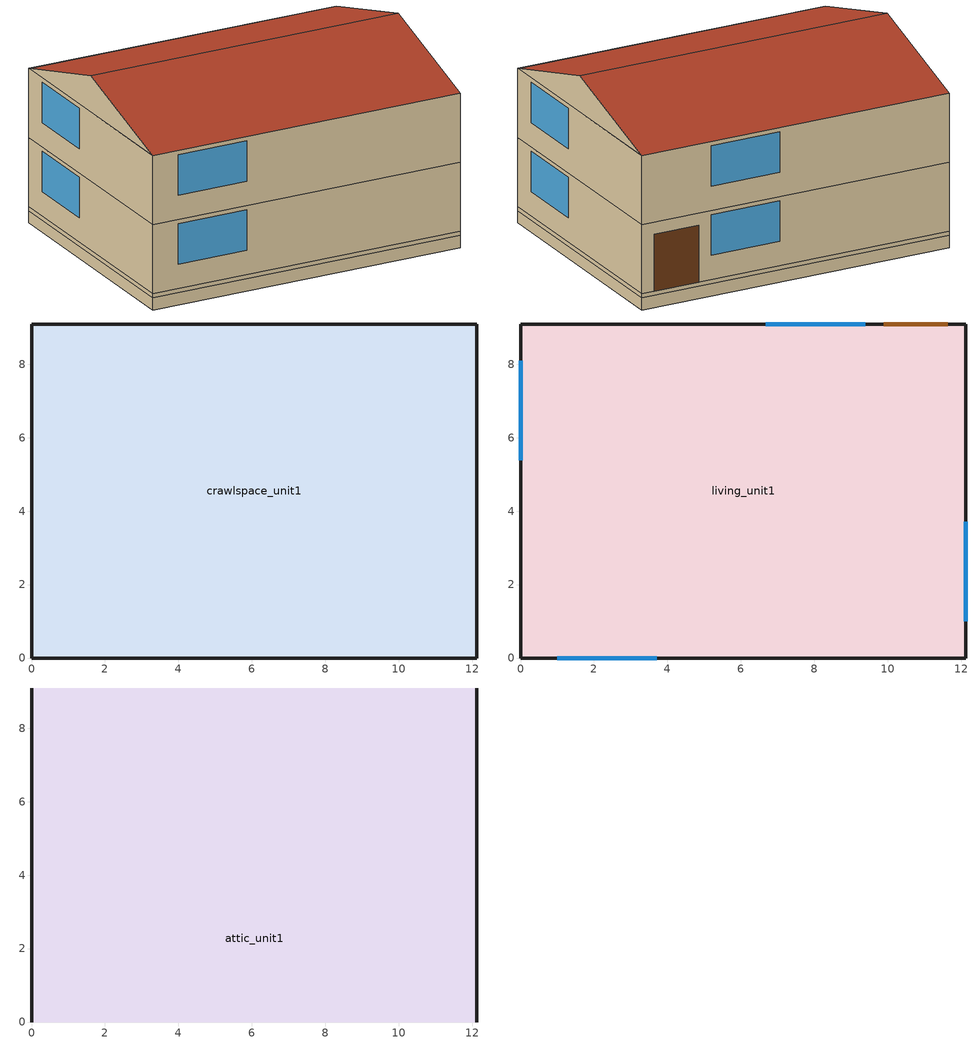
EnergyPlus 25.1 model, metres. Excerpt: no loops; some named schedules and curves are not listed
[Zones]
crawlspace_unit1
 floor ground (Interior Floor): 0,0 0,9.1 12.13,9.1 12.13,0 z-0.46
 wall outside (Crawl Wall): 0,0 12.13,0 12.13,9.1 0,9.1 0,0 z0:0.15
 wall ground (Crawl Wall): 0,0 12.13,0 12.13,9.1 0,9.1 0,0 z-0.46:0
living_unit1
 floor adiabatic (Interior Floor): 0,0 0,9.1 12.13,9.1 12.13,0 z2.74
 floor to crawlspace_unit1 (Exterior Floor): 0,0 0,9.1 12.13,9.1 12.13,0 z0.15
 wall outside (Exterior Wall): 0,0 12.13,0 12.13,9.1 0,9.1 0,0 z0.15:2.74; 0,0 12.13,0 12.13,9.1 0,9.1 0,0 z2.74:5.34
 window (Exterior Window): 1,0 3.71,0 / 9.39,9.1 6.68,9.1 / 12.13,1 12.13,3.71 / 0,8.1 0,5.39 z1.07:2.59; 1,0 3.71,0 / 9.39,9.1 6.68,9.1 / 12.13,1 12.13,3.71 / 0,8.1 0,5.39 z3.66:5.18
 door (Exterior Door): 11.63,9.1 9.89,9.1 z0.15:2.29
 ceiling to attic_unit1 (Interior Ceiling): 0,0 12.13,0 12.13,9.1 0,9.1 z5.34
attic_unit1
 wall outside (Gable_end): 12.13,0,5.34 12.13,9.1,5.34 12.13,4.55,6.7; 0,9.1,5.34 0,0,5.34 0,4.55,6.7
 roof outside (Exterior Roof): 0,0,5.34 12.13,0,5.34 12.13,4.55,6.7 0,4.55,6.7; 12.13,9.1,5.34 0,9.1,5.34 0,4.55,6.7 12.13,4.55,6.7
[Building]
US+SF+CZ4A+hp+crawlspace+IECC_2006: North Axis {deg}=0; Terrain=Suburbs; Loads Convergence Tolerance Value {W}=0.04; Temperature Convergence Tolerance Value {deltaC}=0.4; Solar Distribution=FullExterior; Maximum Number of Warmup Days=25; Minimum Number of Warmup Days=6
[Site:WaterMainsTemperature]
Calculation Method=Correlation; Annual Average Outdoor Air Temperature {C}=12.4667; Maximum Difference In Monthly Average Outdoor Air Temperatures {deltaC}=25.2
[Site:Location]
New.York-John.F.Kennedy.Intl.AP_NY_USA WMO=744860: Latitude {deg}=40.66; Longitude {deg}=-73.8; Time Zone {hr}=-5; Elevation {m}=7
[SizingPeriod:DesignDay] Day of Month=21; Dry-Bulb Temperature Range Modifier Type=DefaultMultipliers; Humidity Condition Type=Wetbulb; Barometric Pressure {Pa}=101241; Rain Indicator=No; Snow Indicator=No; Daylight Saving Time Indicator=No
Name | Month | Day Type | Maximum Dry-Bulb Temperature {C} | Daily Dry-Bulb Temperature Range {deltaC} | Wetbulb or DewPoint at Maximum Dry-Bulb {C} | Wind Speed {m/s} | Wind Direction {deg} | Solar Model Indicator | Sky Clearness | ASHRAE Clear Sky Optical Depth for Beam Irradiance (taub) | ASHRAE Clear Sky Optical Depth for Diffuse Irradiance (taud)
New.York-John.F.Kennedy.Intl.AP_NY_USA Ann Htg 99.6% Condns DB | 1 | WinterDesignDay | -10.7 | 0 | -10.7 | 7.5 | 320 | ASHRAEClearSky | 0
New.York-John.F.Kennedy.Intl.AP_NY_USA Ann Clg .4% Condns DB=>MWB | 7 | SummerDesignDay | 32.1 | 7.4 | 23.1 | 5.6 | 230 | ASHRAETau |  | 0.541 | 1.8
[Material]
Name | Roughness | Thickness {m} | Conductivity {W/m-K} | Density {kg/m3} | Specific Heat {J/kg-K} | Solar Absorptance | Thermal Absorptance | Visible Absorptance
sheathing_consol_layer | Rough | 0.0127 | 0.0940184 | 685.008 | 1172.332
ceil_consol_layer | Rough | 0.340392 | 0.0617176 | 41.9286 | 776.251
floor_consol_layer | Rough | 0.1397 | 0.0491039 | 55.074 | 916.9311
wall_consol_layer | Rough | 0.0889 | 0.0579573 | 120.801 | 1036.26
Concrete_4in | Rough | 0.101498 | 1.312098 | 2242.8 | 465.2
Asphalt_shingle | MediumRough | 0.00633985 | 0.08186 | 1121.29 | 1255.2 | 0.75
cement_stucco | MediumSmooth | 0.01905 | 0.721 | 1865.58 | 878.64
syn_stucco | MediumSmooth | 0.003048 | 8.65E-02 | 400 | 878.64
Drywall_1/2in | MediumSmooth | 0.0127 | 0.16009 | 800.923 | 1087.84
OSB_5/8in | MediumSmooth | 0.015875 | 0.1163 | 544.627 | 1213.36
OSB_7/16in | MediumSmooth | 0.0111125 | 0.1163 | 544.627 | 1213.36
Plywood_3/4in | Rough | 0.01905 | 0.115458 | 544.68 | 674.54 | 0.7 | 0.9 | 0.7
Carpet_n_pad | MediumSmooth | 0.0254001 | 0.0601314 | 32.0369 | 836.8 | 0.7 | 0.9 | 0.7
OSB_1/2in | MediumSmooth | 0.0127 | 0.1163 | 544.627 | 1213.36 | 0.7 | 0.9 | 0.7
door_const | Smooth | 0.0317022 | 0.0720096 | 512.64 | 767.58
Std Wood 6inch | MediumSmooth | 0.15 | 0.12 | 540 | 1210 | 0.7 | 0.9 | 0.7
[Construction]
Exterior Wall: syn_stucco, sheathing_consol_layer, OSB_7/16in, wall_consol_layer, Drywall_1/2in
InteriorFurnishings: Std Wood 6inch
Exterior Floor: floor_consol_layer, Plywood_3/4in, Carpet_n_pad
Interior Floor: Plywood_3/4in, Carpet_n_pad
Interior Ceiling: ceil_consol_layer, Drywall_1/2in
Exterior Roof: Asphalt_shingle, OSB_1/2in
Exterior Window: Glass
Exterior Door: door_const
Gable_end: cement_stucco, Bldg_paper_felt, OSB_5/8in, Air_4_in_vert, Drywall_1/2in
window_w_blinds: Glass, int_blind
crawl wall: Concrete_4in
[Material:NoMass]
Bldg_paper_felt: Roughness=Smooth; Thermal Resistance {m2-K/W}=0.0105666
[Material:AirGap]
Air_4_in_vert: Thermal Resistance {m2-K/W}=0.158499
[WindowMaterial:SimpleGlazingSystem]
Glass: U-Factor {W/m2-K}=2.27144; Solar Heat Gain Coefficient=0.3344; Visible Transmittance=0.88
[WindowMaterial:Blind]
int_blind: Slat Orientation=Horizontal; Slat Width {m}=0.025; Slat Separation {m}=0.01875; Slat Thickness {m}=0.001; Slat Angle {deg}=45; Slat Conductivity {W/m-K}=221; Slat Beam Solar Transmittance=0; Front Side Slat Beam Solar Reflectance=0.5; Back Side Slat Beam Solar Reflectance=0.5; Slat Diffuse Solar Transmittance=0; Front Side Slat Diffuse Solar Reflectance=0.5; Back Side Slat Diffuse Solar Reflectance=0.5; Slat Beam Visible Transmittance=0; Front Side Slat Beam Visible Reflectance=0.5; Back Side Slat Beam Visible Reflectance=0.5; Slat Diffuse Visible Transmittance=0; Front Side Slat Diffuse Visible Reflectance=0.5; Back Side Slat Diffuse Visible Reflectance=0.5; Slat Infrared Hemispherical Transmittance=0; Front Side Slat Infrared Hemispherical Emissivity=0.9; Back Side Slat Infrared Hemispherical Emissivity=0.9; Blind to Glass Distance {m}=0.05; Blind Top Opening Multiplier=0.5; Blind Bottom Opening Multiplier=0.5; Blind Left Side Opening Multiplier=0.5; Blind Right Side Opening Multiplier=0.5
[AirConditioner:VariableRefrigerantFlow:FluidTemperatureControl]
Heat Pump=VRF Heat Pump; Availability Schedule=VRFCondAvailSched; Zone Terminal Unit List=VRF Heat Pump TU List; Refrigerant Type=R410A; Rated Evaporative Capacity {W}=10023; Rated Compressor Power Per Unit of Rated Evaporative Capacity=0.2931; Minimum Outdoor Air Temperature in Cooling Mode {C}=-5; Maximum Outdoor Air Temperature in Cooling Mode {C}=43; Minimum Outdoor Air Temperature in Heating Mode {C}=-20; Maximum Outdoor Air Temperature in Heating Mode {C}=18; Reference Outdoor Unit Superheating {deltaC}=7.6; Reference Outdoor Unit Subcooling {deltaC}=7.7; Refrigerant Temperature Control Algorithm for Indoor Unit=VariableTemp; Reference Evaporating Temperature for Indoor Unit {C}=10; Reference Condensing Temperature for Indoor Unit {C}=38.9; Variable Evaporating Temperature Minimum for Indoor Unit {C}=6; Variable Evaporating Temperature Maximum for Indoor Unit {C}=13; Variable Condensing Temperature Minimum for Indoor Unit {C}=35; Variable Condensing Temperature Maximum for Indoor Unit {C}=42; Outdoor Unit Fan Power Per Unit of Rated Evaporative Capacity=0.01197; Outdoor Unit Fan Flow Rate Per Unit of Rated Evaporative Capacity {m3/s-W}=0.000169511; Outdoor Unit Evaporating Temperature Function of Superheating Curve=OUEvapTempCurve; Outdoor Unit Condensing Temperature Function of Subcooling Curve=OUCondTempCurve; Diameter of Main Pipe Connecting Outdoor Unit to the First Branch Joint {m}=0.0508; Length of Main Pipe Connecting Outdoor Unit to the First Branch Joint {m}=10; Equivalent Length of Main Pipe Connecting Outdoor Unit to the First Branch Joint {m}=12; Height Difference Between Outdoor Unit and Indoor Units {m}=5; Main Pipe Insulation Thickness {m}=0.02; Main Pipe Insulation Thermal Conductivity {W/m-K}=0.032; Crankcase Heater Power per Compressor {W}=33; Number of Compressors=1; Ratio of Compressor Size to Total Compressor Capacity {W/W}=0.33; Maximum Outdoor Dry-Bulb Temperature for Crankcase Heater {C}=7; Compressor maximum delta Pressure {Pa}=4500000; Number of Compressor Loading Index Entries=8; Compressor Speed at Loading Index 1 {rev/min}=1319; Loading Index 1 Evaporative Capacity Multiplier Function of Temperature Curve=Spd1Cooling; Loading Index 1 Compressor Power Multiplier Function of Temperature Curve=Spd1Power; Compressor Speed at Loading Index 2 {rev/min}=1920; Loading Index 2 Evaporative Capacity Multiplier Function of Temperature Curve=Spd2Cooling; Loading Index 2 Compressor Power Multiplier Function of Temperature Curve=Spd2Power; Compressor Speed at Loading Index 3 {rev/min}=2580; Loading Index 3 Evaporative Capacity Multiplier Function of Temperature Curve=Spd3Cooling; Loading Index 3 Compressor Power Multiplier Function of Temperature Curve=Spd3Power; Compressor Speed at Loading Index 4 {rev/min}=3480; Loading Index 4 Evaporative Capacity Multiplier Function of Temperature Curve=Spd4Cooling; Loading Index 4 Compressor Power Multiplier Function of Temperature Curve=Spd4Power; Compressor Speed at Loading Index 5 {rev/min}=4380; Loading Index 5 Evaporative Capacity Multiplier Function of Temperature Curve=Spd5Cooling; Loading Index 5 Compressor Power Multiplier Function of Temperature Curve=Spd5Power; Compressor Speed at Loading Index 6 {rev/min}=4800; Loading Index 6 Evaporative Capacity Multiplier Function of Temperature Curve=Spd6Cooling; Loading Index 6 Compressor Power Multiplier Function of Temperature Curve=Spd6Power; Compressor Speed at Loading Index 7 {rev/min}=5730; Loading Index 7 Evaporative Capacity Multiplier Function of Temperature Curve=Spd7Cooling; Loading Index 7 list=Spd7Power; Compressor Speed at Loading Index 8 {rev/min}=6900; Loading Index 8 Evaporative Capacity Multiplier Function of Temperature Curve=Spd8Cooling; Loading Index 8 Compressor Power Multiplier Function of Temperature Curve=Spd8Power
[ZoneTerminalUnitList]
VRF Heat Pump TU List: Zone Terminal Unit Name 1=TU1
[ZoneHVAC:TerminalUnit:VariableRefrigerantFlow]
TU1: Terminal Unit Availability Schedule=VRFAvailSched; Cooling Supply Air Flow Rate {m3/s}=0.595; No Cooling Supply Air Flow Rate {m3/s}=0; Heating Supply Air Flow Rate {m3/s}=0.595; No Heating Supply Air Flow Rate {m3/s}=0; Cooling Outdoor Air Flow Rate {m3/s}=autosize; Heating Outdoor Air Flow Rate {m3/s}=autosize; No Load Outdoor Air Flow Rate {m3/s}=0; Supply Air Fan Operating Mode Schedule=VRFFanModeSchedule; Supply Air Fan Placement=drawthrough; Supply Air Fan Object=TU1 VRF Supply Fan; Outside Air Mixer Object=TU1 OA Mixer; Cooling Coil Object=TU1 VRF DX Cooling Coil; Heating Coil Object=TU1 VRF DX Heating Coil; Zone Terminal Unit On Parasitic Electric Energy Use {W}=30; Zone Terminal Unit Off Parasitic Electric Energy Use {W}=20; Supplemental Heating Coil=TU1 Supp Heating Coil; Maximum Supply Air Temperature from Supplemental Heater {C}=50
[Fan:SystemModel]
TU1 VRF Supply Fan: Availability Schedule=VRFAvailSched; Design Maximum Air Flow Rate {m3/s}=0.595; Speed Control Method=Continuous; Electric Power Minimum Flow Rate Fraction=0.69748; Design Pressure Rise {Pa}=400; Motor Efficiency=0.9; Motor In Air Stream Fraction=1; Design Electric Power Consumption {W}=autosize; Design Power Sizing Method=TotalEfficiencyAndPressure; Fan Total Efficiency=0.5; Electric Power Function of Flow Fraction Curve=TU1 VRF Supply Fan_curve
[Coil:Heating:Electric]
TU1 Supp Heating Coil: Availability Schedule=VRFAvailSched; Efficiency=0.99; Nominal Capacity {W}=autosize
[Coil:Cooling:DX:VariableRefrigerantFlow:FluidTemperatureControl]
TU1 VRF DX Cooling Coil: Availability Schedule=VRFAvailSched; Rated Total Cooling Capacity {W}=10023; Rated Sensible Heat Ratio=autosize; Indoor Unit Reference Superheating {deltaC}=8.7; Indoor Unit Evaporating Temperature Function of Superheating Curve=IUEvapTempCurve
[Coil:Heating:DX:VariableRefrigerantFlow:FluidTemperatureControl]
TU1 VRF DX Heating Coil: Availability Schedule=VRFAvailSched; Rated Total Heating Capacity {W}=10023; Indoor Unit Reference Subcooling {deltaC}=11.5; Indoor Unit Condensing Temperature Function of Subcooling Curve=IUCondTempCurve
[Zone equipment]
living_unit1: TU1
[Zone] Multiplier=1
living_unit1; attic_unit1; crawlspace_unit1
[InternalMass]
Internalmass_unit1: Construction=InteriorFurnishings; Zone or ZoneList=living_unit1; Surface Area {m2}=9.89591
[Shading:Overhang] Height above Window or Door {m}=0; Tilt Angle from Window/Door {deg}=90; Left extension from Window/Door Width {m}=0; Right extension from Window/Door Width {m}=0; Depth {m}=0.0152439
Name | Window or Door
Overhang_sdr_1.unit1 | Window_sdr_1.unit1
Overhang_sdr_2.unit1 | Window_sdr_2.unit1
[WindowShadingControl]
Shades-living_unit1: Zone=living_unit1; Shading Type=InteriorBlind; Construction with Shading=window_w_blinds; Shading Control Type=OnIfScheduleAllows; Schedule=shading_2012iecc; Shading Control Is Scheduled=Yes; Glare Control Is Active=No; Multiple Surface Control Type=Sequential; Fenestration Surface 1=Window_ldf_1.unit1; Fenestration Surface 2=Window_ldb_1.unit1; Fenestration Surface 3=Window_sdr_1.unit1; Fenestration Surface 4=Window_sdl_1.unit1; Fenestration Surface 5=Window_ldf_2.unit1; Fenestration Surface 6=Window_ldb_2.unit1; Fenestration Surface 7=Window_sdr_2.unit1; Fenestration Surface 8=Window_sdl_2.unit1
[GroundHeatTransfer:Control]
gtp_control: Run Basement Preprocessor=no; Run Slab Preprocessor=yes
[GroundHeatTransfer:Slab:Materials]
NMAT: Number of materials=2; ALBEDO: Surface Albedo: No Snow=0.16; ALBEDO: Surface Albedo: Snow=0.4; EPSLW: Surface Emissivity: No Snow=0.9; EPSLW: Surface Emissivity: Snow=0.9; Z0: Surface Roughness: No Snow {cm}=0.75; Z0: Surface Roughness: Snow {cm}=0.05; HIN: Indoor HConv: Downward Flow {W/m2-K}=6; HIN: Indoor HConv: Upward {W/m2-K}=9
[GroundHeatTransfer:Slab:MatlProps]
RHO: Slab Material density {kg/m3}=2300; RHO: Soil Density {kg/m3}=1200; CP: Slab CP {J/kg-K}=650; CP: Soil CP {J/kg-K}=1200; TCON: Slab k {W/m-K}=0.9; TCON: Soil k {W/m-K}=1
[GroundHeatTransfer:Slab:BoundConds]
EVTR: Is surface evapotranspiration modeled=FALSE; FIXBC: is the lower boundary at a fixed temperature=TRUE; TDEEPin {C}=10; USRHflag: Is the ground surface h specified by the user?=FALSE
[GroundHeatTransfer:Slab:BldgProps]
IYRS: Number of years to iterate=10; Shape: Slab shape=0; HBLDG: Building height {m}=4; TIN1: January Indoor Average Temperature Setpoint {C}=22.22; TIN2: February Indoor Average Temperature Setpoint {C}=22.22; TIN3: March Indoor Average Temperature Setpoint {C}=22.22; TIN4: April Indoor Average Temperature Setpoint {C}=22.22; TIN5: May Indoor Average Temperature Setpoint {C}=22.22; TIN6: June Indoor Average Temperature Setpoint {C}=23.88; TIN7: July Indoor Average Temperature Setpoint {C}=23.88; TIN8: August Indoor Average Temperature Setpoint {C}=23.88; TIN9: September Indoor Average Temperature Setpoint {C}=23.88; TIN10: October Indoor Average Temperature Setpoint {C}=22.22; TIN11: November Indoor Average Temperature Setpoint {C}=22.22; TIN12: December Indoor Average Temperature Setpoint {C}=22.22; TINAmp: Daily Indoor sine wave variation amplitude {deltaC}=0; ConvTol: Convergence Tolerance=0.1
[GroundHeatTransfer:Slab:Insulation]
RINS: R value of under slab insulation {m2-K/W}=0; DINS: Width of strip of under slab insulation {m}=0; RVINS: R value of vertical insulation {m2-K/W}=0; ZVINS: Depth of vertical insulation {m}=0.6; IVINS: Flag: Is there vertical insulation=0
[GroundHeatTransfer:Slab:EquivalentSlab]
APRatio: The area to perimeter ratio for this slab {m}=2.59995; SLABDEPTH: Thickness of slab on grade {m}=0.1; CLEARANCE: Distance from edge of slab to domain edge {m}=15; ZCLEARANCE: Distance from bottom of slab to domain bottom {m}=15
[ElectricEquipment] Zone or ZoneList or Space or SpaceList=living_unit1
Name | Schedule | Design Level Calculation Method | Design Level {W} | Fraction Latent | Fraction Radiant | Fraction Lost | Watts per Floor Area {W/m2}
dishwasher1 | DishWasher | EquipmentLevel | 65.6988 | 0.15 | 0.6 | 0.25
refrigerator1 | Refrigerator | EquipmentLevel | 91.0576 | 0 | 1 | 0
clotheswasher1 | ClothesWasher | EquipmentLevel | 28.4784 | 0 | 0.8 | 0.2
electric_dryer1 | ClothesDryer | EquipmentLevel | 213.065 | 0.05 | 0.15 | 0.8
electric_range1 | CookingRange | EquipmentLevel | 248.154 | 0.3 | 0.4 | 0.3
television1 | InteriorLighting | EquipmentLevel | 0 | 0 | 1 | 0
electric_mels1 | MiscPlugLoad | EquipmentLevel | 567.464 | 0.06 | 0.69 | 0.25
IECC_Adj1 | MiscPlugLoad | Watts/Area |  | 0.062439 | 0.411909 | 0.251045 | 1.54357
[ThermostatSetpoint:DualSetpoint]
thermostat_living Dual SP Control: Heating Setpoint Temperature Schedule=heating_sch; Cooling Setpoint Temperature Schedule=cooling_sch
[AvailabilityManager:Scheduled]
System availability: Schedule=always_avail
[Sizing:Zone]
living_unit1: Zone Cooling Design Supply Air Temperature Input Method=SupplyAirTemperature; Zone Cooling Design Supply Air Temperature {C}=12; Zone Heating Design Supply Air Temperature Input Method=SupplyAirTemperature; Zone Heating Design Supply Air Temperature {C}=50; Zone Cooling Design Supply Air Humidity Ratio {kgWater/kgDryAir}=0.008; Zone Heating Design Supply Air Humidity Ratio {kgWater/kgDryAir}=0.008; Design Specification Outdoor Air Object=SZ_DSOA_living_unit1; Cooling Design Air Flow Method=DesignDay; Cooling Minimum Air Flow per Zone Floor Area {m3/s-m2}=0.000762; Heating Design Air Flow Method=DesignDay; Heating Maximum Air Flow per Zone Floor Area {m3/s-m2}=0.002032; Heating Maximum Air Flow {m3/s}=0.141576; Heating Maximum Air Flow Fraction=0.3; Zone Load Sizing Method=Sensible Load Only No Latent Load; Zone Latent Cooling Design Supply Air Humidity Ratio Input Method=HumidityRatioDifference; Zone Cooling Design Supply Air Humidity Ratio Difference {kgWater/kgDryAir}=0.005; Zone Latent Heating Design Supply Air Humidity Ratio Input Method=HumidityRatioDifference; Zone Humidification Design Supply Air Humidity Ratio Difference {kgWater/kgDryAir}=0.005
[ZoneControl:Thermostat]
Zone Thermostat_unit1: Zone or ZoneList=living_unit1; Control Type Schedule=zone_control_type; Control 1=thermostat_living Dual SP Control
[ZoneVentilation:DesignFlowRate]
Ventilation_unit1: Zone or ZoneList or Space or SpaceList=living_unit1; Schedule=always_avail; Design Flow Rate Calculation Method=Flow/Zone; Design Flow Rate {m3/s}=0; Ventilation Type=Exhaust; Fan Pressure Rise {Pa}=0; Fan Total Efficiency=0.6; Constant Term Coefficient=1; Temperature Term Coefficient=0; Velocity Term Coefficient=0; Velocity Squared Term Coefficient=0; Minimum Indoor Temperature {C}=-100; Maximum Indoor Temperature {C}=100; Delta Temperature {deltaC}=-100; Minimum Outdoor Temperature {C}=-100; Maximum Outdoor Temperature {C}=100; Maximum Wind Speed {m/s}=40
[DesignSpecification:OutdoorAir]
SZ_DSOA_living_unit1: Outdoor Air Method=Flow/Zone; Outdoor Air Flow per Person {m3/s-person}=0; Outdoor Air Flow per Zone {m3/s}=0.0283168
[ZoneHVAC:EnergyRecoveryVentilator]
ERV_unit1: Availability Schedule=always_avail; Heat Exchanger=OA_Heat_Recovery_Unit1; Supply Air Flow Rate {m3/s}=0.0283168; Exhaust Air Flow Rate {m3/s}=0.0283168; Supply Air Fan=OASupplyFan_unit1; Exhaust Air Fan=OAExhaustFan_unit1
[Fan:OnOff] Availability Schedule=always_off; Fan Total Efficiency=0.6; Pressure Rise {Pa}=454.046; Maximum Flow Rate {m3/s}=0.0283168; Motor Efficiency=1; Motor In Airstream Fraction=0
OASupplyFan_unit1; OAExhaustFan_unit1
[HeatExchanger:AirToAir:SensibleAndLatent]
OA_Heat_Recovery_Unit1: Availability Schedule=always_off; Nominal Supply Air Flow Rate {m3/s}=0.0283168; Sensible Effectiveness at 100% Heating Air Flow=0.65; Latent Effectiveness at 100% Heating Air Flow=0; Sensible Effectiveness at 100% Cooling Air Flow=0.65; Latent Effectiveness at 100% Cooling Air Flow=0; Nominal Electric Power {W}=0; Supply Air Outlet Temperature Control=No; Heat Exchanger Type=Plate; Frost Control Type=None; Threshold Temperature {C}=-16.8333; Initial Defrost Time Fraction=0.083; Rate of Defrost Time Fraction Increase {1/K}=0.0216; Economizer Lockout=No
[People]
people_unit1: Zone or ZoneList or Space or SpaceList=living_unit1; Number of People Schedule=Occupancy; Number of People Calculation Method=People; Number of People=3; Fraction Radiant=0; Sensible Heat Fraction=autocalculate; Activity Level Schedule=activity_sch; Enable ASHRAE 55 Comfort Warnings=No; Mean Radiant Temperature Calculation Type=EnclosureAveraged
[Lights] Zone or ZoneList or Space or SpaceList=living_unit1; Schedule=InteriorLightingHE; Design Level Calculation Method=Watts/Area; Return Air Fraction=0; Fraction Radiant=0.6; Fraction Visible=0.2; Fraction Replaceable=0
Name | Watts per Floor Area {W/m2}
Living Hardwired Lighting1 | 1.91387
Living Plug-in Lighting1 | 0.478468
[Exterior:Lights]
Name | Schedule | Design Level {W}
Exterior-Lights_unit1 | ExteriorLighting | 78.6575
Garage-Lights_unit1 | InteriorLightingHE | 13.0293
[Schedule:Compact]
VRFCondAvailSched: Through: 12/31, For: AllDays, Until: 12:00, 1, Until: 13:00, 1, Until: 24:00, 1
activity_sch: Through: 12/31, For: AllDays, Until: 24:00, 117.28
shading_2012iecc: Through: 12/31, For: AllDays, Until 24:00, 0
always_avail: Through: 12/31, For: AllDays, Until: 24:00, 1
[Curve:Quadratic] Minimum Value of x=0; Input Unit Type for X=Temperature; Output Unit Type=Temperature
Name | Coefficient1 Constant | Coefficient2 x | Coefficient3 x**2 | Maximum Value of x
OUEvapTempCurve | -5.0464 | 1.1194 | -0.0017 | 50
OUCondTempCurve | -0.0269 | 1.0814 | -0.0012 | 30
[Curve:Biquadratic] Minimum Value of x=15; Maximum Value of x=65; Minimum Value of y=-30; Maximum Value of y=15; Input Unit Type for X=Temperature; Input Unit Type for Y=Temperature; Output Unit Type=Dimensionless
Name | Coefficient1 Constant | Coefficient2 x | Coefficient3 x**2 | Coefficient4 y | Coefficient5 y**2 | Coefficient6 x*y
Spd1Cooling | 0.2186 | -0.001577 | -8.294e-06 | 0.008626 | 0.000105 | -6.976e-05
Spd2Cooling | 0.3201 | -0.002263 | -1.064e-05 | 0.0125 | 0.0001496 | -0.000103
Spd3Cooling | 0.4913 | -0.006415 | 3.422e-05 | 0.01676 | 0.0001999 | -0.0001361
Spd4Cooling | 0.5808 | -0.003717 | -1.957e-05 | 0.02248 | 0.0002053 | -0.0001921
Spd5Cooling | 0.7591 | -0.005862 | -7.698e-06 | 0.02731 | 0.0003537 | -0.0002037
Spd6Cooling | 0.8061 | -0.005029 | -2.445e-05 | 0.03092 | 0.0003777 | -0.0002377
Spd7Cooling | 0.8781 | -0.00156 | -8.131e-05 | 0.04012 | 0.0003905 | -0.0003383
Spd8Cooling | 0.9687 | 0.002803 | -0.0001528 | 0.0517 | 0.0004067 | -0.0004648
Spd1Power | 0.003529 | 0.001969 | -1.219e-06 | -0.002001 | -3.987e-05 | 5.041e-05
Spd2Power | 0.007864 | 0.002813 | -2.908e-06 | -0.002862 | -5.547e-05 | 7.219e-05
Spd3Power | 0.05318 | 0.004007 | 1.729e-05 | -0.005707 | -0.0001153 | 0.0001452
Spd4Power | 0.01397 | 0.009363 | -3.41e-05 | -0.00757 | -0.0001547 | 0.0001957
Spd5Power | 0.1167 | 0.007259 | 1.968e-05 | -0.008029 | -0.0001646 | 0.0002185
Spd6Power | 0.2574 | 0.004687 | 8.909e-05 | -0.009131 | -0.0001989 | 0.000259
Spd7Power | 0.5701 | -0.00674 | 0.0002654 | -0.00734 | -0.000198 | 0.0002378
Spd8Power | 0.9635 | -0.02112 | 0.0004872 | -0.005087 | -0.0001969 | 0.0002112
[Schedule:Year]
Occupancy: OccupancyWeek, 1, 1, 12, 31
InteriorLighting: LightingProfileWeek, 1, 1, 12, 31
InteriorLightingHE: LightingProfileWeek_EELighting, 1, 1, 12, 31
ExteriorLighting: ExteriorLightingProfileWeek, 1, 1, 12, 31
Refrigerator: RefrigeratorWeek, 1, 1, 12, 31
MiscPlugLoad: MiscPlugLoadWeek, 1, 1, 12, 31
CookingRange: CookingRangeWeek, 1, 1, 12, 31
Dishwasher: DishwasherWeek, 1, 1, 12, 31
ClothesWasher: ClothesWasherWeek, 1, 1, 12, 31
ClothesDryer: ClothesDryerWeek, 1, 1, 12, 31
